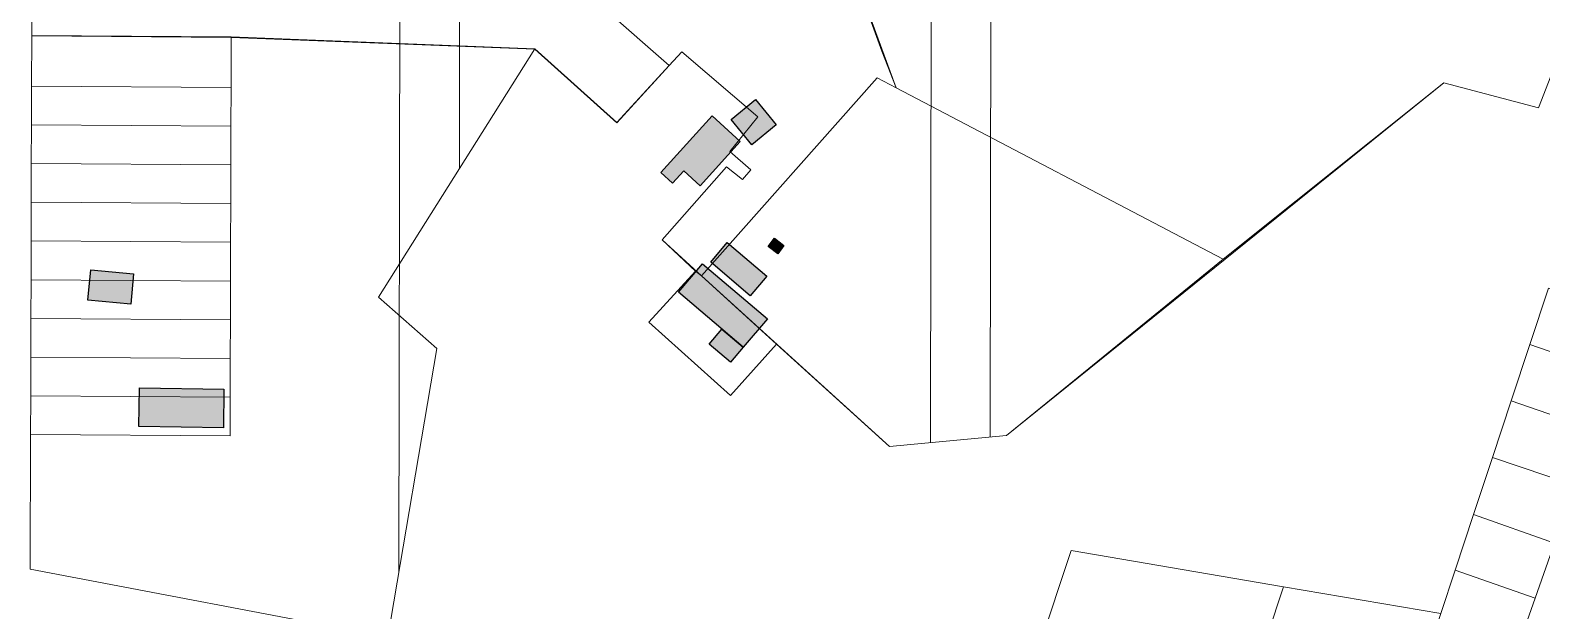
# Model space of a CAD drawing. Header units: millimetres. Extents: x -71 to 10084, y -63 to 6230.
# Drawn here: x 5852.8 to 6231.6, y 3426.1 to 3571.6 of the extents above; entities that cross this region are included whole.
import ezdxf

# ---------------------------------------------------------------- set-up
doc = ezdxf.new("R2010")
doc.units = ezdxf.units.MM
for name, color, linetype, lineweight, true_color in [('00.PROPUESTAS EDIFICACION', 251, 'Continuous', 5, 0x575757), ('01. Manzanas Esc. Urbana', 254, 'Continuous', 5, 0xcccccc), ('01. Parcelas Esc. Urbana', 8, 'Continuous', 5, 0x808080)]:
    doc.layers.add(name, color=color, linetype=linetype, lineweight=lineweight, true_color=true_color)
doc.layers.add('Edificaciones Pilar', color=50, linetype='Continuous')

msp = doc.modelspace()

# ---------------------------------------------------------------- hatches: boundary and pattern name
at = {"layer": 'Edificaciones Pilar', "transparency": 33554559}
for points in [[(6039.77, 3547.89), (6033.62, 3542.89), (6028.44, 3549.25), (6034.59, 3554.26), (6039.77, 3547.89)], [(6013.78, 3533.26), (6010.84, 3535.92), (6023.71, 3550.11), (6030.77, 3543.7), (6020.75, 3532.65), (6016.63, 3536.39), (6013.78, 3533.26)], [(6041.69, 3517.66), (6040.14, 3515.61), (6037.75, 3517.43), (6039.3, 3519.48), (6041.69, 3517.66)], [(6023.36, 3513.48), (6027.52, 3518.37), (6037.44, 3509.95), (6033.28, 3505.05), (6023.36, 3513.48)], [(5878.02, 3502.95), (5867.3, 3503.93), (5867.99, 3511.57), (5878.72, 3510.59), (5878.02, 3502.95)], [(6031.5, 3492.16), (6015.28, 3505.94), (6021.33, 3513.07), (6037.55, 3499.29), (6031.5, 3492.16)], [(6031.5, 3492.16), (6028.3, 3488.39), (6022.97, 3492.92), (6026.17, 3496.69), (6031.5, 3492.16)], [(5901.24, 3471.97), (5880.07, 3472.3), (5880.22, 3482), (5901.38, 3481.68), (5901.24, 3471.97)]]:
    msp.add_hatch(color=256, dxfattribs=at).paths.add_polyline_path(points, flags=0)

# ---------------------------------------------------------------- linework, layer by layer
at = {"layer": '00.PROPUESTAS EDIFICACION', "linetype": 'Continuous'}
for p, q in [((5945.59, 3696.99), (5945.24, 3435.93)), ((5960.59, 3696.97), (5960.38, 3536.93)), ((6078.68, 3658.61), (6078.42, 3468.26)), ((6093.68, 3658.59), (6093.42, 3469.67))]:
    msp.add_line(p, q, dxfattribs=at)
at = {"layer": '01. Manzanas Esc. Urbana', "linetype": 'Continuous', "flags": 128}
msp.add_lwpolyline([(6234.77, 3443.08), (6229.92, 3429.25), (6224.95, 3415.08), (6219.96, 3400.85), (6215.03, 3386.79), (6210.6, 3374.17), (6210.6, 3374.17), (6190.41, 3377.45), (6150.98, 3384.14), (6097.74, 3393.17), (5942.45, 3419.51), (5852.83, 3436.57), (5852.92, 3470.29), (5852.95, 3479.99), (5852.97, 3489.69), (5853, 3499.39), (5853.03, 3509.09), (5853.05, 3518.79), (5853.08, 3528.49), (5853.1, 3538.19), (5853.13, 3547.9), (5853.16, 3557.59), (5853.19, 3570.29), (5853.11, 3589.71)], dxfattribs=at)
at = {"layer": '01. Parcelas Esc. Urbana', "linetype": 'Continuous', "flags": 128}
for points in [[(6005.98, 3638.59), (6043.65, 3628.44), (6066.23, 3566.32), (6069.79, 3557.15), (6065.07, 3559.68), (6021.05, 3510.02), (6011.21, 3519.04), (6027.31, 3537.35), (6031.34, 3534.21), (6033.43, 3536.58), (6028.17, 3541.17), (6035.18, 3549.86), (6016.08, 3566.15), (6012.97, 3562.73), (5980.05, 3591.63), (5980.73, 3597.48), (6005.98, 3638.59)], [(6005.98, 3638.59), (6043.65, 3628.44), (6066.23, 3566.32), (6069.79, 3557.15), (6065.07, 3559.68), (6021.05, 3510.02), (6011.21, 3519.04), (6027.31, 3537.35), (6031.34, 3534.21), (6033.43, 3536.58), (6028.17, 3541.17), (6035.18, 3549.86), (6016.08, 3566.15), (6012.97, 3562.73), (5980.05, 3591.63), (5980.73, 3597.48), (6005.98, 3638.59)], [(6043.65, 3628.44), (6092.34, 3615.32), (6150.83, 3599.56), (6165.27, 3595.67), (6170.76, 3615.27), (6184.61, 3611.59), (6179.36, 3591.87), (6193.62, 3588.03), (6208.36, 3584.05), (6222.66, 3580.2), (6239.86, 3575.57), (6230.81, 3552.15), (6207.05, 3558.45), (6151.74, 3514.21), (6069.79, 3557.15), (6043.65, 3628.44)], [(6043.65, 3628.44), (6092.34, 3615.32), (6150.83, 3599.56), (6165.27, 3595.67), (6170.76, 3615.27), (6184.61, 3611.59), (6179.36, 3591.87), (6193.62, 3588.03), (6208.36, 3584.05), (6222.66, 3580.2), (6239.86, 3575.57), (6230.81, 3552.15), (6207.05, 3558.45), (6151.74, 3514.21), (6069.79, 3557.15), (6043.65, 3628.44)], [(5912.22, 3589.15), (5962.49, 3587.85), (5962.74, 3599.22), (5967.86, 3599.06), (5972.85, 3598.91), (5980.73, 3597.48), (5980.05, 3591.63), (6012.97, 3562.73), (5999.83, 3548.38), (5979.25, 3566.84), (5903.19, 3569.82), (5853.19, 3570.2), (5853.11, 3589.62), (5912.22, 3589.15)], [(5912.22, 3589.15), (5962.49, 3587.85), (5962.74, 3599.22), (5967.86, 3599.06), (5972.85, 3598.91), (5980.73, 3597.48), (5980.05, 3591.63), (6012.97, 3562.73), (5999.83, 3548.38), (5979.25, 3566.84), (5903.19, 3569.82), (5853.19, 3570.2), (5853.11, 3589.62), (5912.22, 3589.15)], [(5903.19, 3569.91), (5979.25, 3566.93), (5940.13, 3504.73), (5954.72, 3491.81), (5942.45, 3419.51), (5852.83, 3436.57), (5852.92, 3470.29), (5902.92, 3469.96), (5902.95, 3479.66), (5902.97, 3489.36), (5903, 3499.06), (5903.02, 3508.76), (5903.05, 3518.46), (5903.08, 3528.16), (5903.1, 3537.86), (5903.13, 3547.56), (5903.16, 3557.26), (5903.19, 3569.91)], [(5903.19, 3569.91), (5979.25, 3566.93), (5940.13, 3504.73), (5954.72, 3491.81), (5942.45, 3419.51), (5852.83, 3436.57), (5852.92, 3470.29), (5902.92, 3469.96), (5902.95, 3479.66), (5902.97, 3489.36), (5903, 3499.06), (5903.02, 3508.76), (5903.05, 3518.46), (5903.08, 3528.16), (5903.1, 3537.86), (5903.13, 3547.56), (5903.16, 3557.26), (5903.19, 3569.91)], [(5903.16, 3557.26), (5853.16, 3557.59), (5853.19, 3570.29), (5903.19, 3569.91), (5903.16, 3557.26)], [(5903.16, 3557.26), (5853.16, 3557.59), (5853.19, 3570.29), (5903.19, 3569.91), (5903.16, 3557.26)], [(5903.13, 3547.56), (5853.13, 3547.9), (5853.16, 3557.59), (5903.16, 3557.26), (5903.13, 3547.56)], [(5903.13, 3547.56), (5853.13, 3547.9), (5853.16, 3557.59), (5903.16, 3557.26), (5903.13, 3547.56)], [(6065.07, 3559.68), (6069.79, 3557.15), (6151.74, 3514.21), (6097.51, 3470.05), (6068.16, 3467.3), (6021.05, 3510.02), (6065.07, 3559.68)], [(6065.07, 3559.68), (6069.79, 3557.15), (6151.74, 3514.21), (6097.51, 3470.05), (6068.16, 3467.3), (6021.05, 3510.02), (6065.07, 3559.68)], [(5903.1, 3537.86), (5853.1, 3538.19), (5853.13, 3547.9), (5903.13, 3547.56), (5903.1, 3537.86)], [(5903.1, 3537.86), (5853.1, 3538.19), (5853.13, 3547.9), (5903.13, 3547.56), (5903.1, 3537.86)], [(5903.08, 3528.16), (5853.08, 3528.5), (5853.1, 3538.19), (5903.1, 3537.86), (5903.08, 3528.16)], [(5903.08, 3528.16), (5853.08, 3528.5), (5853.1, 3538.19), (5903.1, 3537.86), (5903.08, 3528.16)], [(5903.05, 3518.46), (5853.05, 3518.79), (5853.08, 3528.5), (5903.08, 3528.16), (5903.05, 3518.46)], [(5903.05, 3518.46), (5853.05, 3518.79), (5853.08, 3528.5), (5903.08, 3528.16), (5903.05, 3518.46)], [(5903.02, 3508.76), (5853.03, 3509.09), (5853.05, 3518.79), (5903.05, 3518.46), (5903.02, 3508.76)], [(5903.02, 3508.76), (5853.03, 3509.09), (5853.05, 3518.79), (5903.05, 3518.46), (5903.02, 3508.76)], [(5903, 3499.06), (5853, 3499.39), (5853.03, 3509.09), (5903.02, 3508.76), (5903, 3499.06)], [(5903, 3499.06), (5853, 3499.39), (5853.03, 3509.09), (5903.02, 3508.76), (5903, 3499.06)], [(6039.87, 3492.95), (6028.29, 3480.03), (6007.84, 3498.44), (6019.58, 3511.26), (6021.05, 3510.02), (6039.87, 3492.95), (6039.87, 3492.95)], [(6039.87, 3492.95), (6028.29, 3480.03), (6007.84, 3498.44), (6019.58, 3511.26), (6021.05, 3510.02), (6039.87, 3492.95), (6039.87, 3492.95)], [(6249.67, 3485.56), (6228.65, 3492.89), (6233.31, 3506.96), (6254.58, 3499.55), (6249.67, 3485.56)], [(6249.67, 3485.56), (6228.65, 3492.89), (6233.31, 3506.96), (6254.58, 3499.55), (6249.67, 3485.56)], [(5902.97, 3489.36), (5852.97, 3489.69), (5853, 3499.39), (5903, 3499.06), (5902.97, 3489.36)], [(5902.97, 3489.36), (5852.97, 3489.69), (5853, 3499.39), (5903, 3499.06), (5902.97, 3489.36)], [(6244.74, 3471.51), (6223.97, 3478.76), (6228.65, 3492.89), (6249.67, 3485.56), (6244.74, 3471.51)], [(6244.74, 3471.51), (6223.97, 3478.76), (6228.65, 3492.89), (6249.67, 3485.56), (6244.74, 3471.51)], [(5902.95, 3479.66), (5852.95, 3479.99), (5852.97, 3489.69), (5902.97, 3489.36), (5902.95, 3479.66)], [(5902.95, 3479.66), (5852.95, 3479.99), (5852.97, 3489.69), (5902.97, 3489.36), (5902.95, 3479.66)], [(5902.92, 3469.96), (5852.92, 3470.29), (5852.95, 3479.99), (5902.95, 3479.66), (5902.92, 3469.96)], [(5902.92, 3469.96), (5852.92, 3470.29), (5852.95, 3479.99), (5902.95, 3479.66), (5902.92, 3469.96)], [(6239.85, 3457.57), (6219.26, 3464.55), (6223.97, 3478.76), (6244.74, 3471.51), (6239.85, 3457.57)], [(6239.85, 3457.57), (6219.26, 3464.55), (6223.97, 3478.76), (6244.74, 3471.51), (6239.85, 3457.57)], [(6234.77, 3443.08), (6214.52, 3450.22), (6219.26, 3464.55), (6239.85, 3457.57), (6234.77, 3443.08)], [(6234.77, 3443.08), (6214.52, 3450.22), (6219.26, 3464.55), (6239.85, 3457.57), (6234.77, 3443.08)], [(6229.92, 3429.25), (6209.92, 3436.31), (6214.52, 3450.22), (6234.77, 3443.08), (6229.92, 3429.25)], [(6229.92, 3429.25), (6209.92, 3436.31), (6214.52, 3450.22), (6234.77, 3443.08), (6229.92, 3429.25)], [(6166.89, 3432.16), (6150.98, 3384.14), (6097.74, 3393.17), (6113.65, 3441.19), (6166.89, 3432.16)], [(6166.89, 3432.16), (6150.98, 3384.14), (6097.74, 3393.17), (6113.65, 3441.19), (6166.89, 3432.16)], [(6224.95, 3415.08), (6205.19, 3422.03), (6206.32, 3425.47), (6209.92, 3436.31), (6229.92, 3429.25), (6224.95, 3415.08)], [(6224.95, 3415.08), (6205.19, 3422.03), (6206.32, 3425.47), (6209.92, 3436.31), (6229.92, 3429.25), (6224.95, 3415.08)], [(6206.32, 3425.47), (6205.19, 3422.03), (6200.47, 3407.81), (6195.83, 3393.81), (6190.41, 3377.45), (6150.98, 3384.14), (6166.89, 3432.16), (6206.32, 3425.47)], [(6206.32, 3425.47), (6205.19, 3422.03), (6200.47, 3407.81), (6195.83, 3393.81), (6190.41, 3377.45), (6150.98, 3384.14), (6166.89, 3432.16), (6206.32, 3425.47)]]:
    msp.add_lwpolyline(points, close=True, dxfattribs=at)
for points in [[(5942.45, 3419.51), (5954.72, 3491.81), (5940.13, 3504.73), (5979.25, 3566.93), (5999.83, 3548.47), (6012.97, 3562.73), (6016.08, 3566.15), (6035.18, 3549.86), (6028.17, 3541.17), (6033.43, 3536.58), (6031.34, 3534.21), (6027.31, 3537.35), (6011.21, 3519.04), (6019.58, 3511.26), (6007.84, 3498.44), (6028.29, 3480.03), (6039.87, 3492.95), (6068.16, 3467.3), (6097.51, 3470.05), (6207.05, 3558.45), (6230.81, 3552.15), (6239.86, 3575.57)], [(5942.45, 3419.51), (5954.72, 3491.81), (5940.13, 3504.73), (5979.25, 3566.93), (5999.83, 3548.47), (6012.97, 3562.73), (6016.08, 3566.15), (6035.18, 3549.86), (6028.17, 3541.17), (6033.43, 3536.58), (6031.34, 3534.21), (6027.31, 3537.35), (6011.21, 3519.04), (6019.58, 3511.26), (6007.84, 3498.44), (6028.29, 3480.03), (6039.87, 3492.95), (6068.16, 3467.3), (6097.51, 3470.05), (6207.05, 3558.45), (6230.81, 3552.15), (6239.86, 3575.57)], [(6233.31, 3506.96), (6228.65, 3492.89), (6223.97, 3478.76), (6219.26, 3464.55), (6214.52, 3450.22), (6209.92, 3436.31), (6206.32, 3425.47), (6166.89, 3432.16), (6113.65, 3441.19), (6097.74, 3393.17)], [(6233.31, 3506.96), (6228.65, 3492.89), (6223.97, 3478.76), (6219.26, 3464.55), (6214.52, 3450.22), (6209.92, 3436.31), (6206.32, 3425.47), (6166.89, 3432.16), (6113.65, 3441.19), (6097.74, 3393.17)]]:
    msp.add_lwpolyline(points, dxfattribs=at)
at = {"layer": 'Edificaciones Pilar', "linetype": 'Continuous', "flags": 128}
for points in [[(6039.77, 3547.89), (6033.62, 3542.89), (6028.44, 3549.25), (6034.59, 3554.26), (6039.77, 3547.89)], [(6013.78, 3533.26), (6010.84, 3535.92), (6023.71, 3550.11), (6030.77, 3543.7), (6020.75, 3532.65), (6016.63, 3536.39), (6013.78, 3533.26)], [(6041.69, 3517.66), (6040.14, 3515.61), (6037.75, 3517.43), (6039.3, 3519.48), (6041.69, 3517.66)], [(6023.36, 3513.48), (6027.52, 3518.37), (6037.44, 3509.95), (6033.28, 3505.05), (6023.36, 3513.48)], [(5878.02, 3502.95), (5867.3, 3503.93), (5867.99, 3511.57), (5878.72, 3510.59), (5878.02, 3502.95)], [(6031.5, 3492.16), (6015.28, 3505.94), (6021.33, 3513.07), (6037.55, 3499.29), (6031.5, 3492.16)], [(6031.5, 3492.16), (6028.3, 3488.39), (6022.97, 3492.92), (6026.17, 3496.69), (6031.5, 3492.16)], [(5901.24, 3471.97), (5880.07, 3472.3), (5880.22, 3482), (5901.38, 3481.68), (5901.24, 3471.97)]]:
    msp.add_lwpolyline(points, close=True, dxfattribs=at)

doc.saveas('drawing.dxf')
